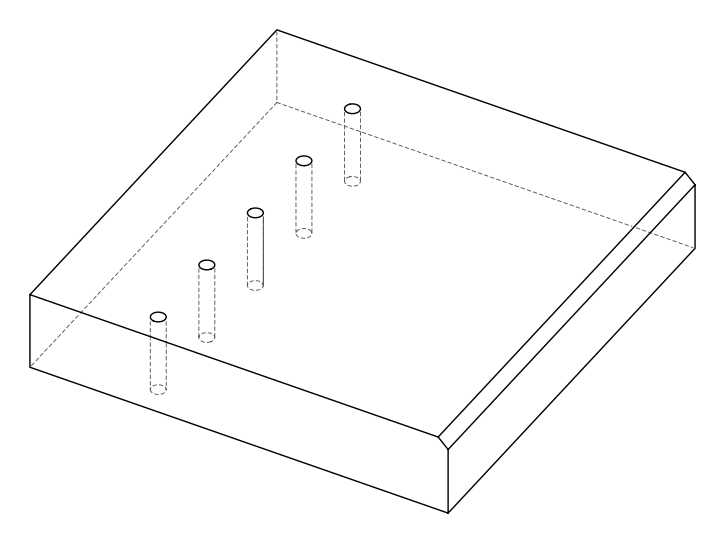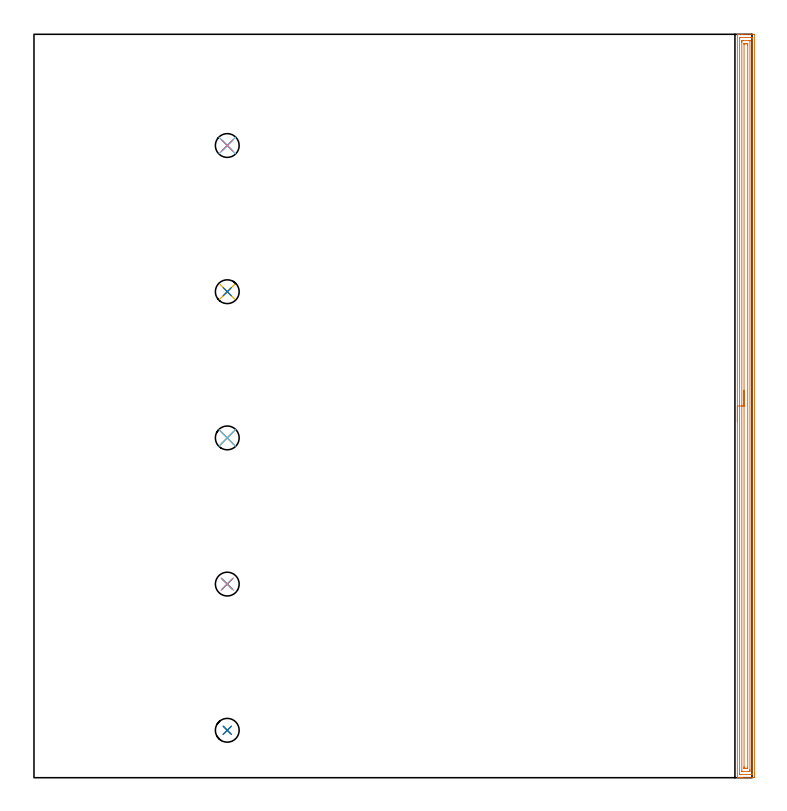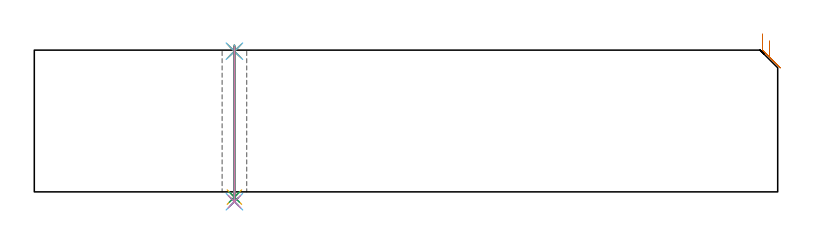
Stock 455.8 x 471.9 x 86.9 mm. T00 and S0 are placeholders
(PLAN: 16 operations, 11 tool changes, 19.3 min)
(1 AREA_MILL | FG_CHAMFER_SURFACE | UGT0205_001 | 15.35 min | 27516 mm3)
(2 SPOT_DRILL | STEP1HOLE | NXT0321_9005460120000 | 0.03 min | 1 mm3)
(3 SPOT_DRILL_1 | STEP1HOLE_1 | NXT0321_9005460120000 | 0.03 min | 2 mm3)
(4 SPOT_DRILL_2 | STEP1HOLE_2 | NXT0321_9005460120000 | 0.03 min | 1 mm3)
(5 SPOT_DRILL_3 | STEP1HOLE_3 | NXT0321_9005460120000 | 0.03 min | 4 mm3)
(6 SPOT_DRILL_4 | STEP1HOLE_4 | NXT0321_9005460120000 | 0.03 min | 9 mm3)
(7 DRILL_THROUGH_HOLE_INTO_CENTER | STEP1HOLE | NXT0301_065 | 0.37 min | 5977 mm3)
(8 DRILL_TO_ENLARGE_THROUGH_HOLE | STEP1HOLE | UGT0301_281 | 0.38 min | 9536 mm3)
(9 DRILL_THROUGH_HOLE_INTO_CENTER_1 | STEP1HOLE_1 | NXT0301_065 | 0.37 min | 5965 mm3)
(10 DRILL_TO_ENLARGE_THROUGH_HOLE_1 | STEP1HOLE_1 | UGT0301_281 | 0.38 min | 9540 mm3)
(11 DRILL_THROUGH_HOLE_INTO_CENTER_2 | STEP1HOLE_2 | NXT0301_065 | 0.37 min | 5997 mm3)
(12 DRILL_TO_ENLARGE_THROUGH_HOLE_2 | STEP1HOLE_2 | UGT0301_281 | 0.38 min | 9523 mm3)
(13 DRILL_THROUGH_HOLE_INTO_CENTER_3 | STEP1HOLE_3 | NXT0301_065 | 0.37 min | 5983 mm3)
(14 DRILL_TO_ENLARGE_THROUGH_HOLE_3 | STEP1HOLE_3 | UGT0301_281 | 0.38 min | 9531 mm3)
(15 DRILL_THROUGH_HOLE_INTO_CENTER_4 | STEP1HOLE_4 | NXT0301_065 | 0.37 min | 5980 mm3)
(16 DRILL_TO_ENLARGE_THROUGH_HOLE_4 | STEP1HOLE_4 | UGT0301_281 | 0.38 min | 9527 mm3)
(TOOL UGT0205_001 | Chamfer Mill 20 x 3 x 45 deg. | D20 FL50 Z2)
(TOOL NXT0321_9005460120000 | NC Spot Drill, 142deg, 12mm, Carbide, Uncoated | D12 PA142 FL30 Z2)
(TOOL NXT0301_065 | Carbide Drill 9.4mm [860.1-0940-075A1-MM 2214] | D9.4 PA140 FL98 Z2)
(TOOL UGT0301_281 | Twist Drill 15.1 mm | D15.1 PA118 FL120 Z2)
(OP 1 AREA_MILL)
G17 G21 G94 G90
T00 M6
G54
G17 G0 G90 X446.5 Y225.95 S1061 M3
G43 Z96.9 H0
G94 G1 Y225.988 Z96.028 F250.
Y226.102 Z95.163
Y226.291 Z94.312
Y226.553 Z93.48
Y226.887 Z92.674
Y227.29 Z91.9
Y227.759 Z91.164
Y228.29 Z90.472
Y228.879 Z89.829
Y229.522 Z89.239
Y230.214 Z88.708
Y230.95 Z88.24
Y231.724 Z87.837
Y232.53 Z87.503
Y233.362 Z87.241
Y234.214 Z87.052
Y235.078 Z86.938
Y235.95 Z86.9
Y471.732
X446.503 Y471.891 Z86.888
X446.53 Y471.9 Z86.861
X446.894 Z86.505
X447.243 Z86.157
X447.91 Z85.485
X449.131 Z84.266
X449.684 Z83.711
X456.776 Z76.621
X457.055 Y471.898 Z76.342
X457.292 Y471.89 Z76.106
X457.299 Y471.652 Z76.099
X457.3 Y0.98 Z76.1
X457.299 Y0.615 Z76.101
X457.294 Y0.093 Z76.103
X457.292 Y0.008 Z76.106
X456.776 Y0.004 Z76.621
X456.166 Y0. Z77.231
X449.684 Z83.711
X449.131 Z84.266
X448.797 Z84.599
X448.244 Z85.152
X447.91 Z85.485
X447.243 Z86.157
X446.894 Z86.505
X446.53 Z86.861
X446.503 Y0.009 Z86.888
X446.5 Y0.168 Z86.9
Y235.95
X447.914 Z85.486
Y469.495
X447.915 Y469.721 Z85.485
X447.918 Y469.832 Z85.482
X447.921 Y469.879 Z85.479
X448.001 Y469.89 Z85.399
X448.4 Y469.899 Z85.
X452.144 Y469.9 Z81.256
X455.003 Z78.397
X455.492 Z77.908
X455.746 Y469.895 Z77.654
X455.851 Y469.89 Z77.549
X455.879 Y469.878 Z77.521
X455.882 Y469.831 Z77.518
X455.885 Y469.722 Z77.515
X455.886 Y469.503 Z77.514
Y2.405
X455.885 Y2.179 Z77.515
X455.882 Y2.068 Z77.518
X455.879 Y2.021 Z77.521
X455.799 Y2.01 Z77.601
X455.4 Y2.001 Z78.
X448.797 Y2. Z84.603
X448.308 Z85.092
X448.054 Y2.005 Z85.346
X447.949 Y2.01 Z85.451
X447.921 Y2.022 Z85.479
X447.918 Y2.069 Z85.482
X447.915 Y2.178 Z85.485
X447.914 Y2.397 Z85.486
Y235.95
X449.328 Z84.072
X449.329 Y466.82 Z84.071
X449.33 Y467.176 Z84.07
X449.333 Y467.713 Z84.067
X449.335 Y467.882 Z84.065
X449.503 Y467.894 Z83.897
X449.684 Y467.897 Z83.716
X450.384 Y467.9 Z83.016
X453.931 Z79.469
X454.117 Y467.899 Z79.283
X454.302 Y467.897 Z79.098
X454.426 Y467.893 Z78.974
X454.465 Y467.89 Z78.935
X454.467 Y467.874 Z78.933
X454.469 Y467.832 Z78.931
X454.471 Y467.713 Z78.929
Y5.08
X454.47 Y4.724 Z78.93
X454.467 Y4.187 Z78.933
X454.465 Y4.018 Z78.935
X454.297 Y4.006 Z79.103
X454.117 Y4.003 Z79.283
X453.416 Y4. Z79.984
X449.869 Z83.531
X449.684 Y4.001 Z83.716
X449.498 Y4.003 Z83.902
X449.374 Y4.007 Z84.026
X449.335 Y4.01 Z84.065
X449.333 Y4.026 Z84.067
X449.331 Y4.068 Z84.069
X449.329 Y4.187 Z84.071
X449.328 Y235.95 Z84.072
X450.743 Z82.657
Y465.752
X450.745 Y465.855 Z82.655
X450.747 Y465.884 Z82.653
X450.75 Y465.89 Z82.65
X450.759 Y465.894 Z82.641
X450.812 Y465.897 Z82.588
X451.027 Y465.899 Z82.373
X451.457 Y465.9 Z81.943
X452.37 Z81.03
X452.781 Y465.898 Z80.619
X452.987 Y465.894 Z80.413
X453.037 Y465.89 Z80.363
X453.051 Y465.885 Z80.349
X453.053 Y465.869 Z80.347
X453.055 Y465.802 Z80.345
X453.057 Y465.208 Z80.343
Y465.034
Y6.148
X453.055 Y6.045 Z80.345
X453.053 Y6.016 Z80.347
X453.05 Y6.01 Z80.35
X453.042 Y6.006 Z80.358
X452.988 Y6.003 Z80.412
X452.773 Y6.001 Z80.627
X452.343 Y6. Z81.057
X451.43 Z81.97
X451.019 Y6.002 Z82.381
X450.813 Y6.006 Z82.587
X450.763 Y6.01 Z82.637
X450.749 Y6.015 Z82.651
X450.748 Y6.031 Z82.652
X450.745 Y6.098 Z82.655
X450.743 Y6.692 Z82.657
Y6.867
Y235.95
Y236.822 Z82.695
Y237.687 Z82.809
Y238.538 Z82.998
Y239.37 Z83.26
Y240.176 Z83.594
Y240.95 Z83.997
Y241.686 Z84.466
Y242.378 Z84.997
Y243.021 Z85.586
Y243.61 Z86.229
Y244.142 Z86.922
Y244.61 Z87.657
Y245.013 Z88.431
Y245.347 Z89.237
Y245.609 Z90.069
Y245.798 Z90.921
Y245.912 Z91.786
Y245.95 Z92.657
G0 Z96.9
M5
M2
(OP 2 SPOT_DRILL)
G17 G21 G94 G90
T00 M6
G54
G17 G0 G90 X122.7 Y30.1 S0 M3
G43 Z96.9 H0
G94 G81 G98 Z86.25 F250. R89.9
G80
M5
M2
(OP 3 SPOT_DRILL_1)
G17 G21 G94 G90
T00 M6
G54
G17 G0 G90 X122.7 Y122.9 S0 M3
G43 Z96.9 H0
G94 G81 G98 Z86.25 F250. R89.9
G80
M5
M2
(OP 4 SPOT_DRILL_2)
G17 G21 G94 G90
T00 M6
G54
G17 G0 G90 X122.7 Y215.7 S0 M3
G43 Z96.9 H0
G94 G81 G98 Z86.25 F250. R89.9
G80
M5
M2
(OP 5 SPOT_DRILL_3)
G17 G21 G94 G90
T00 M6
G54
G17 G0 G90 X122.7 Y308.5 S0 M3
G43 Z96.9 H0
G94 G81 G98 Z86.25 F250. R89.9
G80
M5
M2
(OP 6 SPOT_DRILL_4)
G17 G21 G94 G90
T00 M6
G54
G17 G0 G90 X122.7 Y401.3 S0 M3
G43 Z96.9 H0
G94 G81 G98 Z86.25 F250. R89.9
G80
M5
M2
(OP 7 DRILL_THROUGH_HOLE_INTO_CENTER)
G17 G21 G94 G90
T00 M6
G54
G17 G0 G90 X122.7 Y30.1 S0 M3
G43 Z96.9 H1
G94 G73 G98 Z-3.211 F250. Q9.011 R88.9
G80
M5
M2
(OP 8 DRILL_TO_ENLARGE_THROUGH_HOLE)
G17 G21 G94 G90
T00 M6
G54
G17 G0 G90 X122.7 Y30.1 S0 M3
G43 Z96.9 H0
G94 G73 G98 Z-6.036 F250. Q13.277 R88.9
G80
M5
M2
(OP 9 DRILL_THROUGH_HOLE_INTO_CENTER_1)
G17 G21 G94 G90
T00 M6
G54
G17 G0 G90 X122.7 Y122.9 S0 M3
G43 Z96.9 H1
G94 G73 G98 Z-3.211 F250. Q9.011 R88.9
G80
M5
M2
(OP 10 DRILL_TO_ENLARGE_THROUGH_HOLE_1)
G17 G21 G94 G90
T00 M6
G54
G17 G0 G90 X122.7 Y122.9 S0 M3
G43 Z96.9 H0
G94 G73 G98 Z-6.036 F250. Q13.277 R88.9
G80
M5
M2
(OP 11 DRILL_THROUGH_HOLE_INTO_CENTER_2)
G17 G21 G94 G90
T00 M6
G54
G17 G0 G90 X122.7 Y215.7 S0 M3
G43 Z96.9 H1
G94 G73 G98 Z-3.211 F250. Q9.011 R88.9
G80
M5
M2
(OP 12 DRILL_TO_ENLARGE_THROUGH_HOLE_2)
G17 G21 G94 G90
T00 M6
G54
G17 G0 G90 X122.7 Y215.7 S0 M3
G43 Z96.9 H0
G94 G73 G98 Z-6.036 F250. Q13.277 R88.9
G80
M5
M2
(OP 13 DRILL_THROUGH_HOLE_INTO_CENTER_3)
G17 G21 G94 G90
T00 M6
G54
G17 G0 G90 X122.7 Y308.5 S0 M3
G43 Z96.9 H1
G94 G73 G98 Z-3.211 F250. Q9.011 R88.9
G80
M5
M2
(OP 14 DRILL_TO_ENLARGE_THROUGH_HOLE_3)
G17 G21 G94 G90
T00 M6
G54
G17 G0 G90 X122.7 Y308.5 S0 M3
G43 Z96.9 H0
G94 G73 G98 Z-6.036 F250. Q13.277 R88.9
G80
M5
M2
(OP 15 DRILL_THROUGH_HOLE_INTO_CENTER_4)
G17 G21 G94 G90
T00 M6
G54
G17 G0 G90 X122.7 Y401.3 S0 M3
G43 Z96.9 H1
G94 G73 G98 Z-3.211 F250. Q9.011 R88.9
G80
M5
M2
(OP 16 DRILL_TO_ENLARGE_THROUGH_HOLE_4)
G17 G21 G94 G90
T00 M6
G54
G17 G0 G90 X122.7 Y401.3 S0 M3
G43 Z96.9 H0
G94 G73 G98 Z-6.036 F250. Q13.277 R88.9
G80
M5
M2
